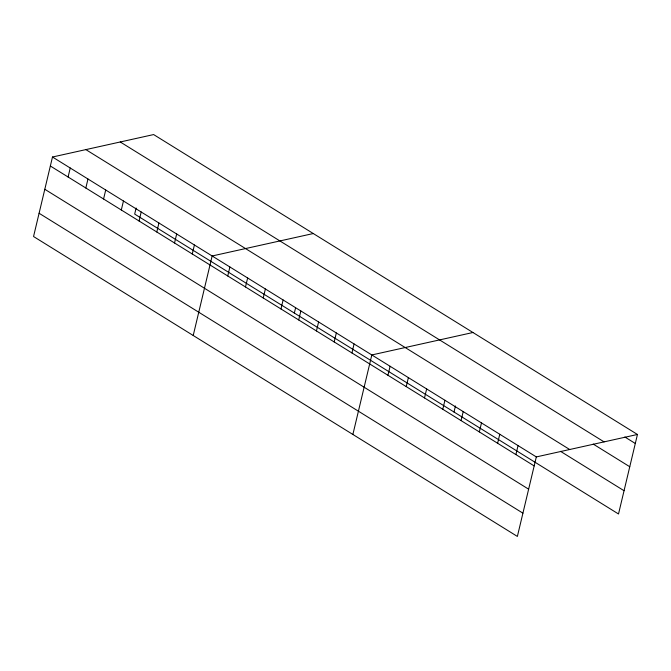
<?xml version="1.0" encoding="UTF-8"?>
<svg xmlns="http://www.w3.org/2000/svg" width="671" height="671" viewBox="0 0 671 671"><rect width="100%" height="100%" fill="white"/><g stroke="black" fill="none" stroke-linecap="round" stroke-linejoin="round"><path stroke-width="1.01" d="M637.45 434.473L153.625 134.569L52.489 157.014L33.55 236.528L517.375 536.431L536.322 456.917L637.45 434.473L618.511 513.986L134.678 214.083L136.129 208.01M68.09 177.01L70.237 168.01M85.829 188.006L87.976 179.006M103.569 199.002L105.716 190.002M121.308 209.998L123.456 200.998M139.048 220.994L141.195 211.994M156.796 231.99L158.935 222.99M174.535 242.986L176.674 233.986M192.275 253.982L194.414 244.982M193.214 335.5L212.153 255.978L313.282 233.533M227.754 275.974L229.893 266.974M245.494 286.97L247.641 277.979M263.233 297.966L265.38 288.975M280.973 308.962L283.12 299.971M294.343 313.055L295.55 307.989M298.712 319.958L300.86 310.967M316.452 330.954L318.599 321.963M334.192 341.95L336.339 332.959M351.94 352.946L354.078 343.955M352.879 434.464L371.818 354.951L472.946 332.506M387.955 375.274L390.094 366.282M406.232 386.605L408.379 377.605M424.508 397.937L426.655 388.937M442.785 409.268L444.932 400.268M454.007 412.019L455.45 405.947M461.069 420.591L463.208 411.6M479.346 431.923L481.484 422.931M497.622 443.254L499.769 434.254M515.898 454.586L518.046 445.586M624.86 436.997L635.303 443.472M120.252 141.975L604.076 441.879M593.206 444.076L629.759 466.739M85.863 149.608L569.696 449.511M560.511 451.331L624.047 490.719M52.489 157.014L536.322 456.917M50.35 166.005L534.175 465.917M44.806 189.281L528.631 489.184M39.094 213.261L522.919 513.164"/></g></svg>
